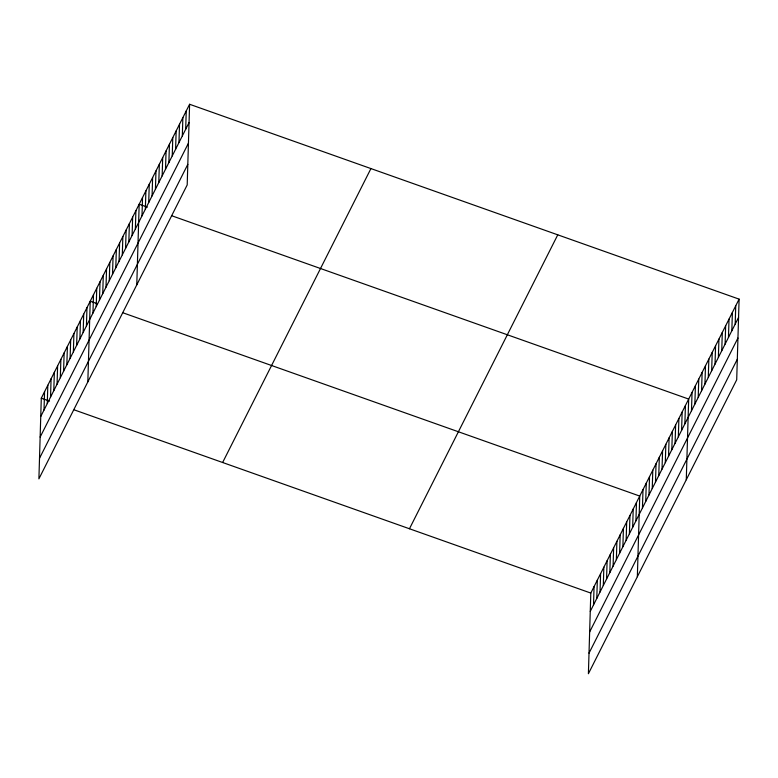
<?xml version="1.0" encoding="UTF-8"?>
<svg xmlns="http://www.w3.org/2000/svg" width="778" height="778" viewBox="0 0 778 778"><rect width="100%" height="100%" fill="white"/><g stroke="black" fill="none" stroke-linecap="round" stroke-linejoin="round"><path stroke-width="1.17" d="M189.599 104.271L41.292 398.2L38.9 478.859L187.197 184.931L189.599 104.271L739.1 299.141L736.708 379.8L588.401 673.729L590.803 593.069L739.1 299.141M44.015 410.045L44.56 391.733M47.273 403.578L47.818 385.266M50.541 397.111L51.085 378.798M53.799 390.653L54.343 372.331M57.066 384.186L57.611 365.864M60.324 377.719L60.869 359.397M63.592 371.252L64.136 352.93M66.85 364.785L67.394 346.463M70.117 358.318L70.662 339.996M73.375 351.851L73.92 333.529M76.643 345.383L77.187 327.061M79.901 338.916L80.445 320.604M83.168 332.449L83.713 314.137M86.426 325.982L86.971 307.67M87.836 381.872L90.229 301.203L97.445 303.76M92.952 313.048L93.496 294.736M96.219 306.581L96.754 288.268M99.477 300.123L100.022 281.801M102.745 293.656L103.28 275.334M106.002 287.189L106.547 268.867M109.27 280.722L109.805 262.4M112.528 274.255L113.073 255.933M115.786 267.788L116.33 249.466M119.053 261.32L119.598 242.999M122.311 254.853L122.856 236.531M125.579 248.386L126.124 230.074M128.837 241.919L129.381 223.607M132.104 235.452L132.649 217.14M135.362 228.985L135.907 210.673M136.782 284.874L139.174 204.206L147.412 207.123M141.995 215.856L142.53 197.544M145.35 209.194L145.894 190.882M148.715 202.533L149.259 184.221M152.08 195.871L152.614 177.549M155.435 189.21L155.979 170.888M158.8 182.548L159.344 164.226M162.155 175.886L162.699 157.564M165.519 169.225L166.064 150.903M168.884 162.563L169.429 144.241M172.239 155.901L172.784 137.58M175.604 149.24L176.149 130.918M178.969 142.569L179.514 124.256M182.324 135.907L182.869 117.595M185.689 129.245L186.234 110.933M593.517 604.914L594.061 586.602M596.784 598.447L597.329 580.135M600.042 591.98L600.587 573.668M603.31 585.513L603.854 567.201M606.568 579.056L607.112 560.734M609.835 572.589L610.37 554.267M613.093 566.121L613.638 547.8M616.361 559.654L616.896 541.332M619.619 553.187L620.163 534.865M622.886 546.72L623.421 528.398M626.144 540.253L626.689 521.931M629.412 533.786L629.947 515.464M632.67 527.319L633.214 509.007M635.927 520.852L636.472 502.539M637.347 576.731L639.74 496.072L123.206 312.892M642.453 507.917L642.998 489.605M645.721 501.45L646.265 483.138M648.978 494.983L649.523 476.671M652.246 488.526L652.791 470.204M655.504 482.059L656.048 463.737M658.771 475.591L659.316 457.269M662.029 469.124L662.574 450.802M665.297 462.657L665.842 444.335M668.555 456.19L669.099 437.868M671.822 449.723L672.367 431.401M675.08 443.256L675.625 424.934M678.348 436.789L678.893 418.476M681.606 430.322L682.15 412.009M684.873 423.854L685.418 405.542M686.284 479.744L688.676 399.075L172.142 215.895M691.496 410.726L692.041 392.413M694.861 404.064L695.406 385.752M698.216 397.402L698.761 379.081M701.581 390.741L702.126 372.419M704.946 384.079L705.481 365.757M708.301 377.418L708.846 359.096M711.666 370.756L712.21 352.434M715.031 364.094L715.565 345.772M718.386 357.433L718.93 339.111M721.751 350.771L722.295 332.449M725.106 344.1L725.65 325.788M728.471 337.438L729.015 319.126M731.835 330.776L732.38 312.464M735.191 324.115L735.735 305.803M40.748 416.512L189.054 122.584M40.135 437.09L188.441 143.162M39.513 458.291L187.809 164.362M222.634 462.502L370.931 168.573M409.461 528.758L557.768 234.83M590.259 611.382L738.555 317.453M589.646 631.96L737.943 338.031M589.014 653.16L737.32 359.232M41.292 398.2L49.539 401.117M74.26 409.889L590.803 593.069"/></g></svg>
